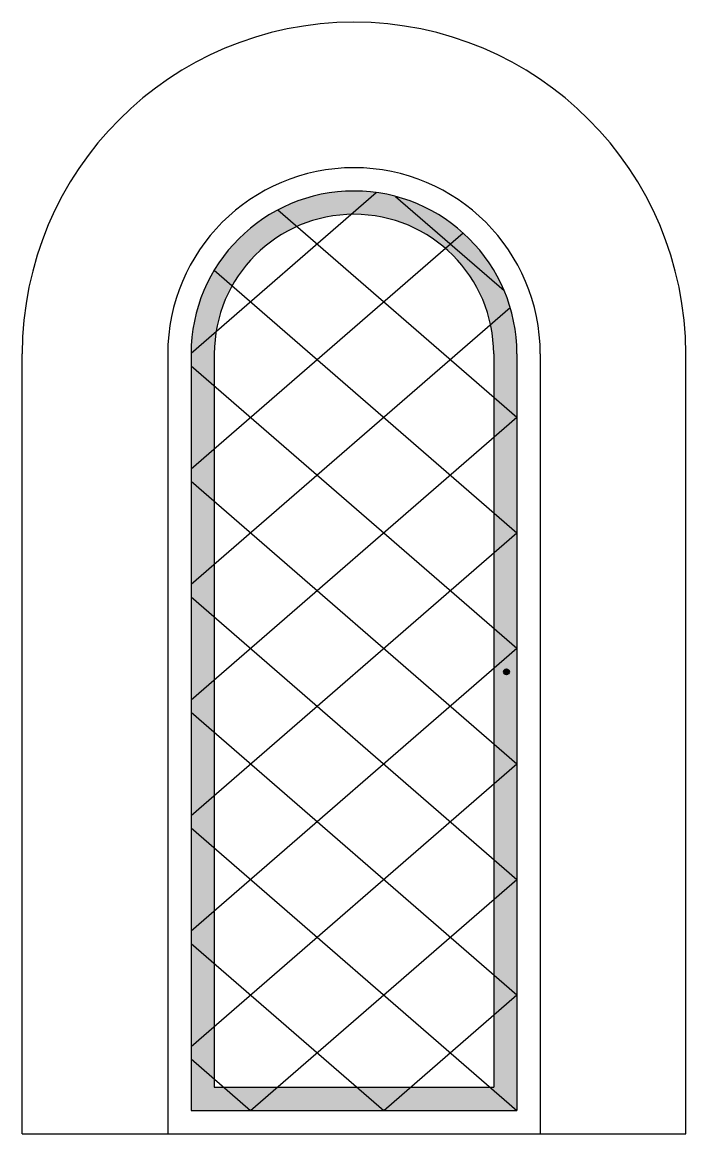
# Model space of a CAD drawing. Header units: millimetres. Extents: x 0 to 1140, y 0 to 1910.
import ezdxf

# ---------------------------------------------------------------- set-up
doc = ezdxf.new("R2010")
doc.units = ezdxf.units.MM
doc.layers.add('ceco.net 111', color=7, linetype='Continuous')

msp = doc.modelspace()

# ---------------------------------------------------------------- hatches: boundary and pattern name
at = {"layer": 'ceco.net 111'}
h = msp.add_hatch(dxfattribs=at)
h.set_pattern_fill('DOTS', color=256, scale=100, style=0)
h.set_pattern_definition([(0, (-377063.497, -49975.027), (3.125, 6.25), [0, -6.25])])
edge = h.paths.add_edge_path()
edge.add_arc((570, 1339.8), 280, 0, 180)
edge.add_line((290, 1339.8), (290, 40))
edge.add_line((290, 40), (850, 40))
edge.add_line((850, 40), (850, 1339.8))
edge = h.paths.add_edge_path(flags=16)
edge.add_arc((570, 1339.8), 240, 0, 180)
edge.add_line((330, 1339.8), (330, 80))
edge.add_line((330, 80), (810, 80))
edge.add_line((810, 80), (810, 1339.8))
h = msp.add_hatch(color=256, dxfattribs=at)
edge = h.paths.add_edge_path()
edge.add_arc((831.9, 793.8), 5, 0, 360)

# ---------------------------------------------------------------- linework, layer by layer
for p, q in [((290, 1341.2), (608.2, 1617.2)), ((641.5, 1610.5), (827.9, 1448.9)), ((439.2, 1587.4), (850, 1231.2)), ((290, 1142.7), (757.3, 1547.9)), ((329.8, 1483.7), (850, 1032.6)), ((290, 944.2), (838.4, 1419.6)), ((0, 0), (0, 1339.8)), ((250, 1339.8), (250, 0)), ((290, 1339.8), (290, 40)), ((330, 1339.8), (330, 80)), ((810, 1339.8), (810, 80)), ((850, 1339.8), (850, 40)), ((890, 1339.8), (890, 0)), ((1140, 0), (1140, 1339.8)), ((290, 1319.6), (850, 834.1)), ((290, 745.6), (850, 1231.2)), ((290, 1121.1), (850, 635.6)), ((290, 547.1), (850, 1032.6)), ((290, 922.6), (850, 437.1)), ((290, 348.6), (850, 834.1)), ((290, 724.1), (850, 238.5)), ((290, 150.1), (850, 635.6)), ((290, 525.5), (850, 40)), ((392, 40), (850, 437.1)), ((290, 327), (621, 40)), ((621, 40), (850, 238.5)), ((290, 128.5), (392, 40)), ((330, 80), (810, 80)), ((290, 40), (850, 40)), ((0, 0), (1140, 0))]:
    msp.add_line(p, q, dxfattribs=at)
msp.add_circle((831.9, 793.8), 5, dxfattribs=at)
for radius in [570, 320, 280, 240]:
    msp.add_arc((570, 1339.8), radius, 0, 180, dxfattribs=at)

doc.saveas('drawing.dxf')
